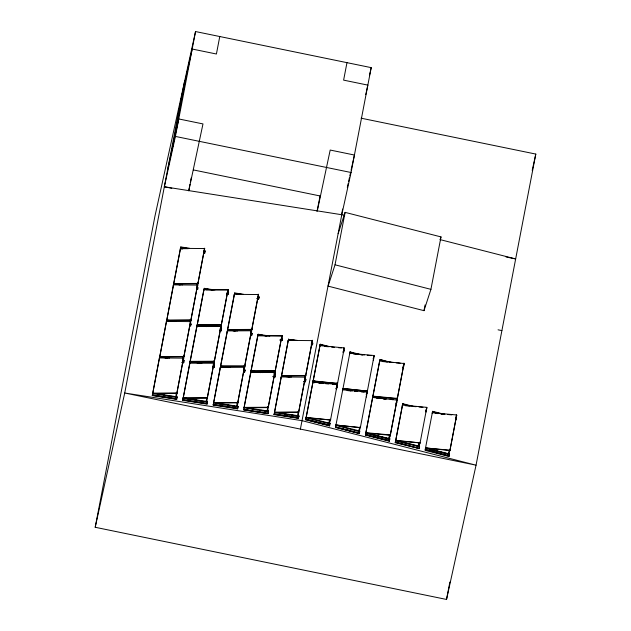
<?xml version="1.0" encoding="UTF-8"?>
<svg xmlns="http://www.w3.org/2000/svg" width="631" height="631" viewBox="0 0 631 631"><rect width="100%" height="100%" fill="white"/><g stroke="black" fill="none" stroke-linecap="round" stroke-linejoin="round"><path stroke-width="0.95" d="M152.308 395.59L152.434 394.817L176.759 398.595L176.641 399.376L152.308 395.59L159.264 359.236M152.647 393.847L152.765 393.066M159.406 358.629L159.375 357.935L183.597 358.14M159.659 357.32L166.395 321.408L190.617 321.613M166.426 322.094L166.395 321.408M166.679 320.785L173.407 284.873L197.629 285.078M173.351 286.001L173.407 284.873M173.691 284.258L173.817 283.477M180.371 249.474L180.419 248.346L204.649 248.551M180.703 247.731L180.829 246.95L189.592 248.306M176.475 396.749L176.388 397.183L176.932 392.821L176.325 392.727L175.781 397.088L175.86 396.654M176.972 397.625L177.098 396.844L154.713 393.365M182.643 360.735L182.824 359.165M183.069 358.203L183.337 356.192L183.944 356.286L183.408 360.656L183.487 360.222M182.462 362.312L183.069 362.407L183.613 358.037L182.919 358.376M181.704 362.541L183.653 362.841L183.779 362.068M183.992 361.098L184.11 360.317L183.653 362.841M190.089 321.676L190.349 319.665L190.964 319.759L190.42 324.129L190.507 323.687M189.474 325.777L190.089 325.872L190.625 321.51L189.931 321.849M190.712 325.975L191.13 323.79L191.004 324.563M182.761 400.346L182.88 399.565L207.213 403.343L207.086 404.124L182.761 400.346L197.251 324.736M183.093 398.595L183.219 397.814M196.58 288.462L196.762 286.892M197.101 285.141L197.369 283.138M196.493 289.25L197.101 289.345L197.645 284.975L197.03 284.881L197.558 285.417M197.976 283.232L197.44 287.594L196.911 287.066M197.724 289.44L198.102 287.602M189.773 363.811L189.828 362.683L214.051 362.888L189.899 363.038M190.105 362.068L190.231 361.287M203.687 251.146L203.505 252.723L204.113 252.818L204.657 248.448L203.963 248.788L204.57 248.882L204.113 252.818M204.823 252.479L204.696 253.252L205.162 250.728L205.036 251.509M196.785 327.284L196.911 326.487M197.124 325.541L203.86 289.605L228.083 289.81L205.864 289.945M203.892 290.299L203.86 289.605M204.144 288.99L212.939 290.008M204.223 288.548L214.974 289.874M206.684 397.909L206.227 401.844L206.771 397.475L207.299 398.003M207.378 397.569L206.842 401.939L206.921 401.497M207.425 402.373L207.544 401.6L184.189 397.972M213.002 366.272L213.183 364.702M213.523 362.951L213.783 360.948L213.515 363.306M212.907 367.061L213.523 367.155L214.059 362.786L213.452 362.691L213.98 363.227M214.398 361.042L213.854 365.404L213.325 364.876M214.225 366.816L214.106 367.597L214.564 365.065L214.437 365.846M220.109 328.956L219.927 330.534L220.621 330.187M220.527 326.755L220.803 324.397L221.331 324.926M220.535 330.628L221.079 326.259L220.464 326.164L220.992 326.692M220.258 328.759L220.874 328.854L221.418 324.492M221.244 330.265L221.118 331.062L221.584 328.514L221.457 329.319M213.207 405.094L213.333 404.313L237.658 408.091L237.54 408.872L213.207 405.094L213.625 402.909M213.538 403.343L220.274 367.439L244.426 367.289L237.737 402.862L213.586 403.004L237.911 406.782M227.633 293.636L226.939 293.983L227.121 292.405M227.554 294.078L228.091 289.708L227.483 289.613L228.012 290.142M228.256 293.738L228.138 294.511L228.596 291.987L228.469 292.768M220.219 368.567L220.274 367.439M220.558 366.816L220.684 366.035M227.239 332.032L227.365 331.22M227.57 330.289L227.704 329.469M234.259 295.466L234.306 294.338L258.536 294.543M234.59 293.715L234.716 292.942L243.471 294.298M237.832 402.318L237.288 406.687L237.832 402.318L237.217 402.223L236.68 406.593L236.759 406.159M237.871 407.129L237.997 406.348L215.613 402.87M243.866 368.843L244.236 365.696L244.844 365.791L244.307 370.16L243.692 370.066M243.44 371.375L243.968 371.904L244.512 367.542L243.897 367.447L244.426 367.976M244.844 365.791L243.968 371.904M244.678 371.564L244.552 372.345L244.97 370.16M244.891 370.594L245.009 369.821L244.591 372.006M250.807 332.703L251.256 329.122L251.864 329.216L251.327 333.586L250.712 333.491M250.46 334.848L250.98 335.376L251.524 331.007L250.83 331.354L251.524 331.007M251.698 334.998L251.564 335.818L251.99 333.586M251.903 334.067L252.029 333.247L251.603 335.471M243.653 409.842L267.986 413.628L243.653 409.842L258.142 334.256L269.823 336.071M243.74 409.409L268.072 413.187M243.992 408.099L250.72 372.187L274.95 372.393L250.72 372.187M258.71 298.463L258.584 299.244L259.01 297.059M258.923 297.493L259.049 296.72L258.623 298.905L256.683 298.597M250.673 373.315L250.791 372.535M251.004 371.564L251.13 370.791L262.811 372.605M258.024 335.037L258.142 334.256M267.82 411.002L267.733 411.436L268.278 407.074L267.67 406.979L267.126 411.341L267.213 410.907M268.325 411.877L244.031 407.752L268.183 407.61L274.958 372.29L274.351 372.195L274.871 372.724M245.088 407.468L268.443 411.096L264.515 410.836M274.162 373.765L274.351 372.195M274.138 374.814L274.682 370.444L275.297 370.539L274.753 374.909L274.225 374.38M274.958 372.29L274.414 376.66L273.893 376.123M273.057 376.794L274.998 377.093L273.097 376.455M275.124 376.313L273.136 376.352M275.424 374.909L274.998 377.093M281.891 336.197L281.434 340.125L281.97 335.763L281.276 336.102M280.069 340.267L282.018 340.566L282.136 339.786M282.349 338.815L282.475 338.042L282.018 340.566M274.106 414.599L274.225 413.818L298.558 417.596L298.431 418.377L274.106 414.599L281.063 378.237M274.438 412.848L274.564 412.067M281.205 377.63L281.174 376.936L305.396 377.141M281.458 376.321L288.186 340.409L312.408 340.614M288.217 341.103L288.186 340.409M288.47 339.786L294.346 340.354M288.556 339.352L297.351 340.369M298.274 415.75L298.187 416.192L298.731 411.822L298.116 411.727L297.572 416.097L297.658 415.655M298.771 416.626L298.897 415.845L276.512 412.374M304.442 379.744L304.623 378.166M304.868 377.204L305.136 375.2L305.743 375.295L305.199 379.657L304.592 379.562M304.252 381.313L304.868 381.408L305.404 377.038L304.71 377.385M303.503 381.542L305.451 381.842L305.57 381.069M305.783 380.099L305.909 379.318L305.451 381.842M311.359 343.998L311.548 342.428M311.272 344.786L311.88 344.881L312.424 340.511L311.809 340.417L312.337 340.945M312.503 344.976L312.881 343.13M361.098 118.186L535.798 154.074L476.05 465.181L446.527 599.45L95.202 527.279L154.95 216.165L195.539 31.55L371.202 67.635L351.065 172.508L341.836 214.461L300.388 429.096M184.473 81.896L124.725 393.01L95.202 527.279M172.484 147.473L185.916 77.558M171.79 188.298L164.336 186.768L175.402 136.422L195.539 31.55M188.74 190.83L189.978 184.386M190.325 182.548L191.209 177.95M219.769 36.527L216.417 54.006L192.187 49.029L181.113 99.375M177.011 397.285L152.686 393.507L159.375 357.935M179.567 284.826L173.659 283.564L180.419 248.346M159.367 358.724L166.276 322.709M166.379 322.189L180.829 246.95M176.325 392.727L176.846 393.255M190.349 319.665L190.877 320.193M152.686 393.507L176.838 393.358L183.526 357.785M166.513 358.029L159.698 356.972L183.85 356.83L190.546 321.258M173.525 321.502L166.718 320.445L190.87 320.296L197.558 284.731M173.73 283.918L197.882 283.769L204.578 248.196M176.838 393.358L183.613 358.037M183.85 356.83L190.625 321.51M190.87 320.296L197.645 284.975M197.882 283.769L204.657 248.448M183.069 362.407L182.54 361.871M190.089 325.872L189.56 325.344M197.101 289.345L196.572 288.817M177.098 396.844L176.704 399.084M207.465 402.034L183.132 398.256L189.828 362.683M198.907 363.085L190.081 361.374L196.84 326.156L221.063 326.361L196.84 326.156M197.345 324.224L204.263 288.209M226.939 293.983L227.026 293.541M183.132 398.256L207.284 398.106L213.98 362.541M190.152 361.729L214.303 361.579L220.992 326.006M205.919 326.558L197.164 325.178L221.315 325.028L228.012 289.463M207.284 398.106L214.059 362.786M214.303 361.579L221.079 326.259M221.315 325.028L228.091 289.708M213.523 367.155L212.994 366.627M220.874 328.854L220.345 328.325M207.544 401.6L207.149 403.832M220.527 366.122L227.286 330.904L251.446 330.762L244.749 366.327L220.527 366.122L244.678 365.98L251.446 330.762M234.424 331.007L227.546 329.556L234.306 294.338M213.767 402.05L234.716 292.942M237.217 402.223L237.745 402.759M257.85 294.78L257.937 294.346M257.393 298.708L258.087 298.368L258 298.802L258.544 294.44L251.769 329.761L227.617 329.903M237.737 402.862L244.426 367.289M251.769 329.761L258.465 294.188M250.98 335.376L251.067 334.943M251.327 333.586L250.799 333.058M237.997 406.348L237.54 408.872L237.958 406.687L236.01 406.388M260.824 372.645L250.972 370.878L257.74 335.66L281.962 335.858L257.74 335.66M267.67 406.979L268.199 407.508M274.682 370.444L275.211 370.981M280.819 340.03L281.513 339.691M268.183 407.61L274.879 372.038M251.043 371.225L275.195 371.083L281.891 335.511M275.195 371.083L281.97 335.763M274.753 374.909L274.84 374.475M268.443 411.096L268.049 413.337M298.81 416.286L274.477 412.508L281.174 376.936M281.158 377.724L288.596 339.013M316.999 211.44L320.162 195.657M346.971 62.658L343.619 80.137L367.849 85.114L365.759 94.626M274.477 412.508L298.629 412.358L305.325 376.794M289.321 377.093L281.497 375.973L305.649 375.831L312.337 340.259M298.629 412.358L305.404 377.038M305.649 375.831L312.424 340.511M304.868 381.408L304.339 380.872M305.199 379.657L305.286 379.223M311.88 344.881L311.351 344.345M298.897 415.845L298.518 417.998M341.757 213.657L342.641 209.058M335.029 264.807L345.102 212.371L440.998 236.909L430.926 289.345L423.977 310.665L328.081 286.127L335.029 264.807L430.926 289.345M305.68 419.82L306.209 417.304L330.029 423.385L329.508 425.901L305.68 419.82L305.869 419.055L329.697 425.136L329.508 425.901M306.019 418.069L313.118 381.1M321.715 383.403L313.134 380.864L320.13 344.573L328.704 346.766M329.768 346.679L320.24 344.242L305.783 419.489L329.611 425.57M330.052 419.307L328.743 423.519L330.052 419.307L330.644 419.457L329.335 423.669L329.421 423.235M336.489 384.721L337.064 382.772L337.664 382.93L336.599 386.385M343.658 348.43L343.745 347.996M336.102 388.451L336.015 388.885L337.325 384.673L336.725 384.524L337.246 385.115M343.114 351.917L343.035 352.358L344.345 348.146M329.95 423.827L306.122 417.738L330.534 419.994L337.293 384.429L312.881 382.173L312.692 383.285M313.134 381.211L337.546 383.467L344.305 347.894L319.893 345.646L319.712 346.758M362.446 355.04L350.055 351.877L335.495 427.447L359.323 433.529L335.566 427.148M358.645 430.713L358.558 431.147L359.867 426.935L360.467 427.084L359.157 431.296L359.236 430.863M366.461 392.592L366.548 392.151M366.311 392.356L366.879 390.408L367.479 390.557L366.256 394.336M373.481 356.058L373.56 355.624M360.348 427.621L335.937 425.026L360.348 427.621L367.108 392.056L342.696 389.808L342.594 390.479M367.368 391.094L342.948 388.491L367.368 391.094L374.128 355.529L349.716 353.273L349.613 353.952M359.323 433.529L359.851 431.02L336.023 424.931L335.834 425.696M365.759 433.355L372.621 397.467L397.041 400.062M372.771 396.828L379.641 360.932L404.053 363.535M365.42 435.106L365.609 434.341L389.437 440.422L389.248 441.187L365.42 435.106L379.98 359.536L391.417 362.454M388.562 438.364L388.483 438.805L389.792 434.593L390.392 434.743L389.082 438.955L390.305 435.185L389.792 434.593M396.236 400.007L396.804 398.066M389.69 439.113L365.862 433.032L390.274 435.28L397.033 399.715M380.501 398.445L372.882 396.497L397.285 398.753L404.053 363.188M389.248 441.187L389.666 439.002L370.61 434.136M390.274 435.28L397.073 399.967L396.473 399.809L396.986 400.401M397.285 398.753L404.085 363.432L403.485 363.282L403.998 363.874M365.838 432.921L389.777 438.671L389.359 440.856L365.53 434.775M396.371 404.329L396.789 402.144L396.599 402.909M395.661 440.548L395.243 442.733L419.173 448.491L395.321 442.299M419.505 446.74L395.684 440.659L402.673 404.021L410.324 406.072M395.345 442.41L402.783 403.69L414.22 406.609M423.977 310.665L425.073 304.947M419.363 442.978L418.298 446.432L419.607 442.221M418.984 446.149L418.897 446.582L420.207 442.378M395.684 440.659L420.088 442.907L426.848 407.342L402.444 405.094L402.255 406.206M419.063 448.815L419.591 446.306L395.763 440.225L395.574 440.99M444.035 414.244L432.598 411.325L425.057 450.368L448.886 456.45L449.075 455.685L425.247 449.603L448.988 456.118M448.199 453.626L448.113 454.06L449.43 449.856L450.021 450.006L448.712 454.217L448.799 453.776M449.43 449.856L449.942 450.439M449.903 450.195L425.491 447.939L449.911 450.542L456.67 414.977L432.259 412.721L432.156 413.4M449.911 450.542L456.702 415.222L456.103 415.072L456.623 415.663L455.882 417.927M448.886 456.45L449.406 453.934L425.586 447.852L425.389 448.617M446.527 599.45L449.871 582.058M167.688 169.289L178.762 118.944L202.985 123.921L188.819 190.586M317.354 210.644L330.194 150.052L354.425 155.029L351.073 170.244M369.529 75.239L371.202 67.635M347.31 187.352L348.146 183.558M348.564 181.657L349.4 177.855M349.819 175.946L350.655 172.145M395.306 442.434L395.432 441.968L419.15 448.381M532.209 170.378L535.798 154.074M320.043 345.007L320.24 344.242M313.031 381.542L313.221 380.777L323.703 383.451M343.871 351.096L344.061 350.331L343.643 352.516M336.859 387.623L337.049 386.858L336.631 389.043M349.866 352.642L350.055 351.877M329.839 424.15L330.029 423.385M342.846 389.169L343.035 388.404L352.571 390.841M373.181 358.794L374.159 355.774M373.339 358.479L374.073 356.215M373.773 358.29L373.355 360.475L373.544 359.709M366.406 394.572L367.147 392.308M366.327 395.006L367.061 392.742M366.761 394.817L366.335 397.002L366.532 396.236M379.98 359.536L387.497 361.808M379.791 360.301L387.521 361.918M379.452 362.044L379.641 360.932M359.662 431.785L335.937 425.373M359.41 433.095L335.582 427.013L338.437 427.739M372.858 396.394L385.352 399.226M372.44 398.579L372.621 397.467M402.775 367.644L404.085 363.432M403.611 366.382L403.808 365.617L403.28 368.125M396.67 400.48L397.404 398.216M396.583 400.914L397.317 398.65L396.725 398.5M395.842 403.737L397.073 399.967M396.26 404.66L396.457 403.895M389.587 439.436L389.777 438.671M402.594 404.455L402.783 403.69M426.414 410.536L426.603 409.771L426.185 411.956M419.402 447.071L419.591 446.306M432.409 412.09L432.598 411.325M455.968 417.485L456.702 415.222M456.316 417.73L455.897 419.915L456.087 419.15M338.145 233.691L345.102 212.371M440.091 239.685L440.998 236.909M188.219 248.653L180.49 248.693L182.438 249M173.659 283.564L197.811 283.422M166.647 320.098L190.799 319.949M197.093 324.823L221.244 324.681M227.546 329.556L251.698 329.406M159.627 356.625L183.779 356.476M190.081 361.374L214.232 361.232M250.972 370.878L275.124 370.728M281.426 375.626L305.578 375.477M152.615 393.152L176.767 393.01M183.061 397.901L207.213 397.759M213.515 402.657L237.666 402.507M243.96 407.405L268.112 407.255M274.406 412.153L298.558 412.011M324.784 346.443L327.71 346.711M331.614 347.074L334.548 347.342M338.453 347.705L341.379 347.973M353.62 353.983L357.532 354.346M360.459 354.614L364.363 354.977M367.289 355.245L371.202 355.608M382.575 361.547L386.48 361.91M389.406 362.178L393.31 362.541M396.244 362.809L400.149 363.172M313.134 380.864L337.546 383.467M312.889 382.52L314.837 382.701M318.742 383.064L321.676 383.332L317.882 382.323M325.58 383.695L328.506 383.964M332.411 384.326L337.293 384.429M347.586 390.605L350.513 390.873M354.417 391.236L357.351 391.504M361.255 391.867L364.182 392.135M372.874 396.15L397.285 398.406M376.533 398.169L379.46 398.437M383.364 398.8L386.298 399.068M390.203 399.431L393.129 399.699M405.37 405.709L409.282 406.072M412.209 406.34L416.113 406.703M419.047 406.971L422.951 407.334M435.193 413.337L438.119 413.613M441.053 413.881L444.958 414.244M447.884 414.512L451.788 414.875M306.122 417.391L330.534 419.994M365.862 432.685L390.274 434.933M395.676 440.312L420.088 442.907M164.336 186.768L344.707 215.195M180.742 247.384L188.527 248.598M197.282 283.571L197.897 283.666M174.787 283.627L182.572 284.841M178.636 284.573L180.584 284.881M207.142 289.006L209.09 289.306M211.038 289.605L212.986 289.913M235.647 293.431L237.595 293.73M239.543 294.038L241.492 294.338M234.629 293.376L241.444 294.432M251.17 329.563L251.785 329.658M167.775 320.162L176.53 321.518M198.221 324.886L208.924 326.574M229.645 329.768L237.43 331.023M171.624 321.108L174.542 321.558M200.13 325.533L203.048 325.99M204.996 326.29L206.936 326.613M233.502 330.715L235.45 331.023M261.029 335.053L262.969 335.361M264.917 335.66L266.866 335.96M289.526 339.502L291.475 339.809M293.423 340.109L295.363 340.409M258.063 334.698L266.818 336.055M280.156 339.825L282.096 340.125M280.109 339.92L282.057 340.227M183.25 356.633L183.866 356.728M213.704 361.382L214.311 361.476M244.15 366.13L244.765 366.225M305.049 375.634L305.656 375.729M161.733 356.838L169.518 358.045M191.209 361.437L201.912 363.101M222.625 366.343L230.41 367.55M243.779 369.624L244.386 369.719M282.554 375.69L291.309 377.054M165.582 357.785L167.53 358.085M194.088 362.233L196.028 362.533M197.976 362.841L199.924 363.14M226.482 367.289L228.43 367.589M220.598 366.477L227.412 367.534M298.037 412.161L298.644 412.256M158.57 394.312L160.511 394.62M163.437 395.069L165.377 395.377M167.325 395.676L169.274 395.976M171.222 396.284L173.162 396.583M175.11 396.883L177.059 397.191M187.068 398.76L189.016 399.068M194.853 399.975L201.668 401.032M203.616 401.332L205.564 401.639M219.462 403.816L221.41 404.116M223.358 404.424L225.306 404.723M227.255 405.023L230.173 405.481M232.113 405.78L234.062 406.088M247.967 408.265L249.915 408.565M251.864 408.872L253.804 409.172M255.752 409.472L257.7 409.779M260.619 410.229L262.567 410.536M280.361 413.321L282.309 413.62M284.258 413.92L286.206 414.228M288.146 414.528L290.094 414.827M292.043 415.135L298.857 416.192M152.394 395.156L155.313 395.613M157.261 395.913L159.201 396.213M161.15 396.52L163.098 396.82M173.801 398.484L176.719 398.934M152.347 395.251L176.68 399.029M182.801 399.999L207.126 403.785M213.246 404.755L237.619 408.438M246.658 409.858L248.606 410.166M250.554 410.465L252.495 410.765M258.339 411.672L260.287 411.98M274.185 414.157L276.133 414.464M286.837 416.121L288.785 416.428M290.733 416.728L292.681 417.028M294.622 417.336L298.518 417.935M274.146 414.252L298.471 418.03M175.402 136.422L351.065 172.508M193.362 169.928L320.564 196.06M506.054 256.967L515.653 258.939L440.209 239.638M498.056 329.816L501.897 330.605M349.945 352.201L352.808 352.934M354.709 353.423L358.526 354.393M349.968 352.311L357.596 354.259M336.978 383.214L337.577 383.364M366.8 390.841L367.4 390.999M347.697 389.95L351.506 390.92M376.668 397.364L381.432 398.579M342.956 388.838L350.576 390.786M432.511 411.759L442.978 414.33M329.966 419.741L330.565 419.899M359.78 427.376L360.38 427.526M419.528 442.662L420.12 442.812M399.47 441.526L410.907 444.445M412.816 444.926L418.534 446.393M429.285 449.154L445.494 453.287M425.499 448.286L449.327 454.375L447.316 454.21M305.767 419.378L308.622 420.112M310.531 420.601L316.249 422.06M318.15 422.541L325.777 424.489M327.686 424.978L329.587 425.46M340.346 428.228L343.209 428.954M345.11 429.443L350.828 430.902M365.507 434.664L370.271 435.887M372.18 436.368L377.898 437.827M384.571 439.531L387.426 440.264M426.288 407.445L426.801 408.028L425.578 411.806L426.887 407.594L426.288 407.445M302.233 420.703L124.725 393.01L476.05 465.181L302.233 420.703"/></g></svg>
